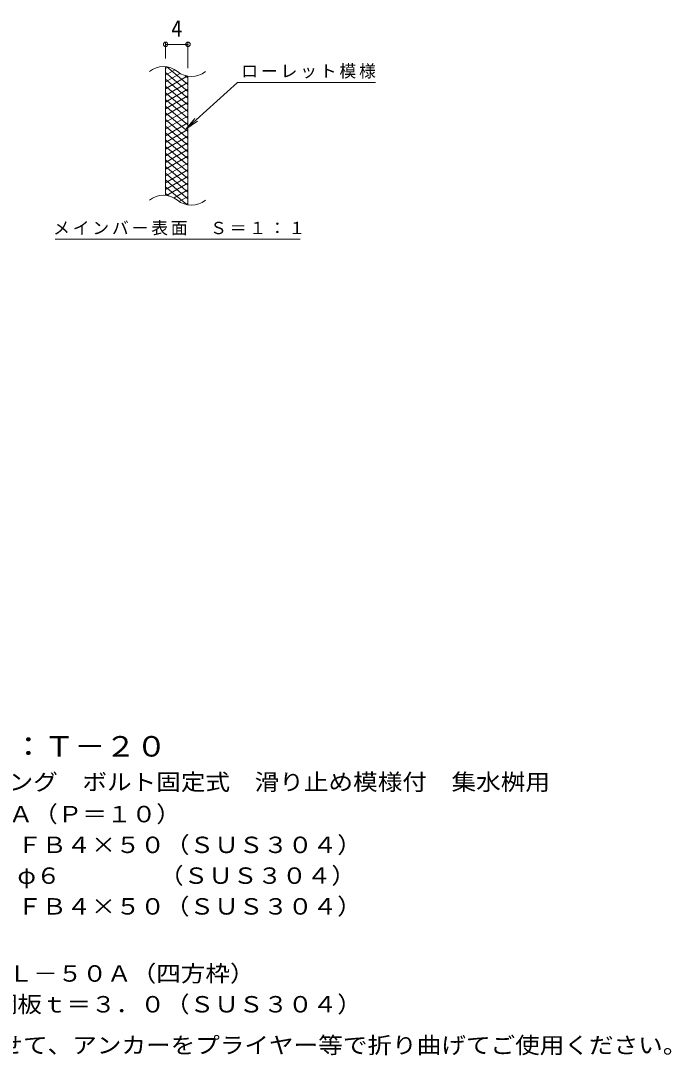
# Model space of a CAD drawing. Units: millimetres, scale not verified. Extents: x -1561 to 1646, y -1375 to 1309.
# Drawn here: x 483 to 1646, y -927 to 923 of the extents above; entities that cross this region are included whole.
import ezdxf
from ezdxf.enums import TextEntityAlignment as Align

# ---------------------------------------------------------------- set-up
doc = ezdxf.new("R2010")
doc.units = ezdxf.units.MM
doc.header["$LTSCALE"] = 10
doc.header["$PDMODE"] = 32
doc.header["$PDSIZE"] = 8
for name, color, linetype, lineweight in [('C-2', 3, 'Continuous', 9), ('C-4', 7, 'Continuous', 9), ('C-5', 7, 'Continuous', 9), ('C-9', 6, 'Continuous', 9), ('D-5', 7, 'Continuous', 9)]:
    doc.layers.add(name, color=color, linetype=linetype, lineweight=lineweight)
doc.styles.add('ＭＳ ゴシック', font='')
doc.styles.get('ＭＳ ゴシック').set_extended_font_data('MS Gothic')

msp = doc.modelspace()

# ---------------------------------------------------------------- linework, layer by layer
at = {"layer": 'C-2'}
for p, q in [((741.97, 610.69), (741.97, 840.69)), ((781.97, 593.48), (781.97, 823.48))]:
    msp.add_line(p, q, dxfattribs=at)
for centre, start, end in [((738, 801.43), 50.82628, 129.17371), ((788.17, 863.01), 230.82628, 309.17371), ((738, 571.43), 50.82628, 129.17371), ((788.17, 633.01), 230.82628, 309.17371)]:
    msp.add_arc(centre, 39.71, start, end, dxfattribs=at)
at = {"layer": 'C-4'}
for p, q in [((741.97, 855.69), (741.97, 883.91)), ((741.97, 880.92), (781.97, 880.92)), ((781.97, 838.48), (781.97, 883.91))]:
    msp.add_line(p, q, dxfattribs=at)
for p in [(741.97, 880.92), (781.97, 880.92)]:
    msp.add_point(p, dxfattribs=at)
at = {"layer": 'C-5'}
for p, q in [((870.28, 812.58), (1117.36, 812.58)), ((778.31, 729.45), (798.88, 743.65)), ((544.34, 532.52), (982.37, 532.52))]:
    msp.add_line(p, q, dxfattribs=at)
msp.add_lwpolyline([(870.28, 812.58), (778.31, 729.45), (794.51, 748.49)], dxfattribs=at)
at = {"layer": 'C-9'}
for p, q in [((746.5, 840.23), (741.97, 837.61)), ((758.74, 835.3), (741.97, 825.61)), ((781.97, 808.87), (744.05, 840.68)), ((781.97, 796.87), (741.97, 830.43)), ((768.14, 828.72), (741.97, 813.61)), ((780.74, 824), (741.97, 801.61)), ((781.97, 784.87), (741.97, 818.43)), ((781.97, 820.87), (777.25, 824.83)), ((781.97, 812.7), (741.97, 789.61)), ((781.97, 772.87), (741.97, 806.43)), ((781.97, 800.7), (741.97, 777.61)), ((781.97, 760.87), (741.97, 794.43)), ((781.97, 788.7), (741.97, 765.61)), ((781.97, 748.87), (741.97, 782.43)), ((781.97, 776.7), (741.97, 753.61)), ((781.97, 736.87), (741.97, 770.43)), ((781.97, 764.7), (741.97, 741.61)), ((781.97, 724.87), (741.97, 758.43)), ((781.97, 752.7), (741.97, 729.61)), ((781.97, 712.87), (741.97, 746.43)), ((781.97, 740.7), (741.97, 717.61)), ((781.97, 700.87), (741.97, 734.43)), ((781.97, 728.7), (741.97, 705.61)), ((781.97, 688.87), (741.97, 722.43)), ((781.97, 716.7), (741.97, 693.61)), ((781.97, 676.87), (741.97, 710.43)), ((781.97, 704.7), (741.97, 681.61)), ((781.97, 664.87), (741.97, 698.43)), ((781.97, 692.7), (741.97, 669.61)), ((781.97, 652.87), (741.97, 686.43)), ((781.97, 680.7), (741.97, 657.61)), ((781.97, 640.87), (741.97, 674.43)), ((781.97, 668.7), (741.97, 645.61)), ((781.97, 628.87), (741.97, 662.43)), ((781.97, 656.7), (741.97, 633.61)), ((781.97, 616.87), (741.97, 650.43)), ((781.97, 644.7), (741.97, 621.61)), ((781.97, 604.87), (741.97, 638.43)), ((781.97, 632.7), (743.87, 610.71)), ((780.59, 594.03), (741.97, 626.43)), ((747.16, 610.08), (741.97, 614.43)), ((781.97, 620.7), (757.01, 606.3)), ((781.97, 608.7), (766.46, 599.75)), ((781.97, 596.7), (778.24, 594.56))]:
    msp.add_line(p, q, dxfattribs=at)

# ---------------------------------------------------------------- texts
at = {"layer": 'C-4', "color": 2, "style": 'ＭＳ ゴシック'}
msp.add_text('4', height=29.33, dxfattribs=at).set_placement((751.97, 885.91), align=Align.BOTTOM_LEFT)
at = {"layer": 'C-5', "char_height": 21.99, "attachment_point": 7, "style": 'ＭＳ ゴシック'}
for s, insert in [('\\T1.17;ローレット模様', (877.36, 819.66)), ('\\T1.17;メインバー表面\u3000Ｓ＝１：１', (540.78, 539.22))]:
    msp.add_mtext(s, dxfattribs=dict(at, insert=insert))
at = {"layer": 'D-5', "color": 3, "style": 'ＭＳ ゴシック', "width": 1.1}
msp.add_text('※適用荷重：Ｔ－２０', height=36.66, dxfattribs=at).set_placement((194.01, -403.47), align=Align.BOTTOM_LEFT)
at = {"layer": 'D-5', "color": 2, "style": 'ＭＳ ゴシック', "width": 1.1}
for s, p in [('ステンレス製グレーチング\u3000ボルト固定式\u3000滑り止め模様付\u3000集水桝用', (21.1, -461.39)), ('ＳＭＱＷＬ\u3000６５５０Ａ（Ｐ＝１０）', (21.1, -518.76)), ('材質：メインバー\u3000ＦＢ４×５０（ＳＵＳ３０４）', (80.82, -573.76)), ('\u3000\u3000\u3000クロスバー\u3000φ６\u3000\u3000\u3000\u3000（ＳＵＳ３０４）', (80.82, -628.76)), ('\u3000\u3000\u3000サイドバー\u3000ＦＢ４×５０（ＳＵＳ３０４）', (80.82, -683.76)), ('ステンレス製受枠\u3000ＲＬ－５０Ａ（四方枠）', (21.1, -803.76)), ('材質：ステンレス鋼板ｔ＝３．０（ＳＵＳ３０４）', (80.82, -858.76)), ('施工場所の状況に合わせて、アンカーをプライヤー等で折り曲げてご使用ください。', (2.8, -931.95))]:
    msp.add_text(s, height=29.33, dxfattribs=at).set_placement(p, align=Align.BOTTOM_LEFT)

doc.saveas('drawing.dxf')
